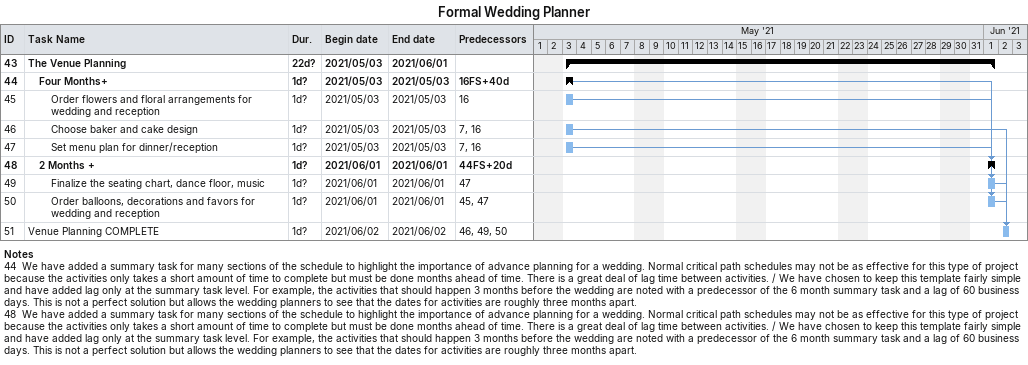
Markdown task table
Formal Wedding Planner

| ID | Level | Task | Duration | Start | Finish | Predecessors |
|---|---|---|---|---|---|---|
| 43 | 1 | **The Venue Planning** | 22d? | 2021-05-03 | 2021-06-01 |  |
| 44 | 2 | **Four Months+** | 1d? | 2021-05-03 | 2021-05-03 | 16FS+40d |
| 45 | 3 | Order flowers and floral arrangements for wedding and reception | 1d? | 2021-05-03 | 2021-05-03 | 16 |
| 46 | 3 | Choose baker and cake design | 1d? | 2021-05-03 | 2021-05-03 | 7, 16 |
| 47 | 3 | Set menu plan for dinner/reception | 1d? | 2021-05-03 | 2021-05-03 | 7, 16 |
| 48 | 2 | **2 Months +** | 1d? | 2021-06-01 | 2021-06-01 | 44FS+20d |
| 49 | 3 | Finalize the seating chart, dance floor, music | 1d? | 2021-06-01 | 2021-06-01 | 47 |
| 50 | 3 | Order balloons, decorations and favors for wedding and reception | 1d? | 2021-06-01 | 2021-06-01 | 45, 47 |
| 51 | 1 | Venue Planning COMPLETE | 1d? | 2021-06-02 | 2021-06-02 | 46, 49, 50 |

Notes
- 44: We have added a summary task for many sections of the schedule to highlight the importance of advance planning for a wedding. Normal critical path schedules may not be as effective for this type of project because the activities only takes a short amount of time to complete but must be done months ahead of time. There is a great deal of lag time between activities. / We have chosen to keep this template fairly simple and have added lag only at the summary task level. For example, the activities that should happen 3 months before the wedding are noted with a predecessor of the 6 month summary task and a lag of 60 business days. This is not a perfect solution but allows the wedding planners to see that the dates for activities are roughly three months apart.
- 48: We have added a summary task for many sections of the schedule to highlight the importance of advance planning for a wedding. Normal critical path schedules may not be as effective for this type of project because the activities only takes a short amount of time to complete but must be done months ahead of time. There is a great deal of lag time between activities. / We have chosen to keep this template fairly simple and have added lag only at the summary task level. For example, the activities that should happen 3 months before the wedding are noted with a predecessor of the 6 month summary task and a lag of 60 business days. This is not a perfect solution but allows the wedding planners to see that the dates for activities are roughly three months apart.
